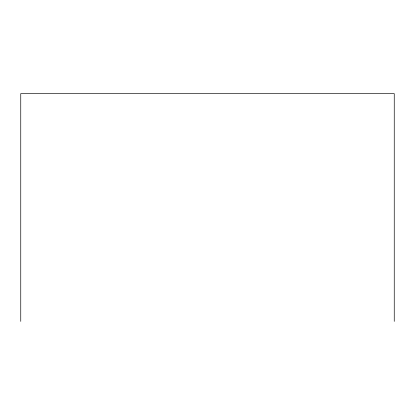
<?xml version="1.0" encoding="UTF-8"?>
<svg xmlns="http://www.w3.org/2000/svg" width="415" height="415" viewBox="0 0 415 415"><rect width="100%" height="100%" fill="white"/><g stroke="black" fill="none" stroke-linecap="round" stroke-linejoin="round"><path stroke-width="0.62" d="M394.25 321.381L394.25 93.619L20.75 93.619L20.75 321.381"/></g></svg>
